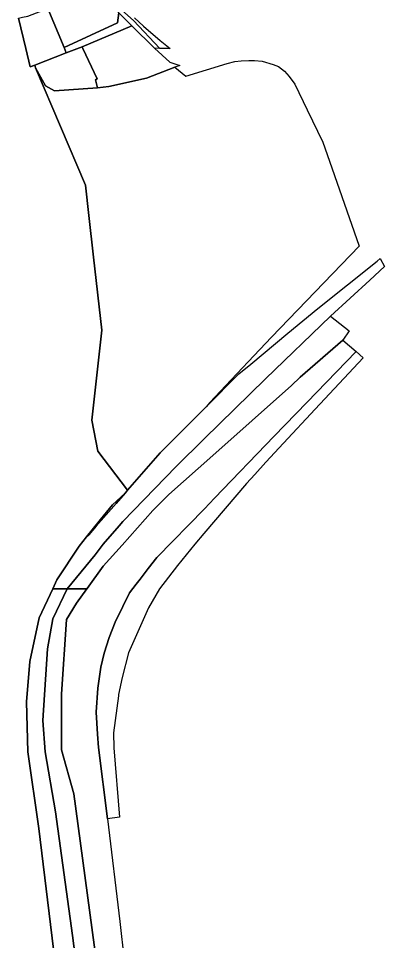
# Model space of a CAD drawing. Header units: feet. Extents: x 197796 to 199821, y 552499 to 555392.
# Drawn here: x 199666.8 to 199802.3, y 553375.1 to 553716.9 of the extents above; entities that cross this region are included whole.
import ezdxf

# ---------------------------------------------------------------- set-up
doc = ezdxf.new("R2010")
doc.units = ezdxf.units.FT
doc.header["$MEASUREMENT"] = 0
doc.layers.add('wipco_지적', color=20, linetype='CONTINUOUS')

msp = doc.modelspace()

# ---------------------------------------------------------------- linework, layer by layer
at = {"layer": 'wipco_지적', "color": 20}
for points in [[(199693.86, 553726.96), (199699.02, 553723.53), (199702.91, 553720.12), (199703.95, 553719.02), (199703.46, 553715.3), (199683.63, 553706.12), (199677.66, 553720.63), (199684.8, 553723.21), (199693.86, 553726.96)], [(199668.25, 553717.34), (199670.26, 553717.78), (199677.66, 553720.63), (199683.63, 553706.12), (199684.42, 553704.14), (199672.78, 553699.65), (199671.09, 553699.06), (199669.48, 553705.76), (199666.76, 553717.08), (199668.25, 553717.34)], [(199708.74, 553714.2), (199690.35, 553706.36), (199684.42, 553704.14), (199683.63, 553706.12), (199703.46, 553715.3), (199703.95, 553719.02), (199708.74, 553714.2)], [(199708.74, 553714.2), (199717.17, 553705.89), (199722.82, 553700.73), (199726.5, 553699.55), (199724.72, 553698.87), (199714.13, 553694.84), (199700.29, 553691.67), (199696.09, 553691.28), (199695.26, 553694.25), (199695.93, 553694.62), (199690.64, 553705.76), (199690.35, 553706.36), (199708.74, 553714.2)], [(199684.42, 553704.14), (199690.35, 553706.36), (199690.64, 553705.76), (199695.93, 553694.62), (199695.26, 553694.25), (199696.09, 553691.28), (199680.08, 553690.07), (199676.77, 553692.01), (199673.06, 553698.67), (199672.78, 553699.65), (199684.42, 553704.14)], [(199724.72, 553698.87), (199728.77, 553695.52), (199744, 553700.22), (199746.92, 553700.94), (199749.28, 553701.26), (199752.09, 553701.41), (199754.17, 553701.38), (199757, 553701.13), (199761.03, 553699.84), (199763.11, 553699.13), (199765.32, 553697.42), (199767.05, 553695.41), (199769.06, 553692.61), (199773.68, 553683.08), (199779.47, 553671.07), (199781.95, 553664.02), (199792.89, 553632.63), (199779.86, 553619.05), (199760.52, 553598.95), (199751.88, 553589.77), (199745.57, 553583.14), (199737.66, 553574.77), (199736.26, 553573.14), (199719.23, 553556.08), (199707.19, 553542.22), (199696.19, 553556.67), (199693.95, 553568.18), (199697.59, 553601.46), (199694.56, 553628.59), (199692.86, 553643.9), (199691.6, 553655.2), (199673.06, 553698.67), (199676.77, 553692.01), (199680.08, 553690.07), (199696.09, 553691.28), (199700.29, 553691.67), (199714.13, 553694.84), (199724.72, 553698.87)], [(199800.78, 553628.06), (199802.34, 553625.02), (199796.88, 553620.06), (199782.37, 553606.74), (199758.2, 553583.43), (199735.49, 553561.22), (199725.11, 553551.08), (199705.44, 553530.68), (199704.07, 553529.1), (199698.18, 553522.2), (199695.2, 553518.33), (199684.82, 553505.76), (199679.53, 553505.76), (199681.03, 553509.04), (199689.3, 553521.58), (199692.02, 553524.95), (199692.79, 553525.68), (199695.6, 553528.9), (199702.95, 553537.26), (199706.39, 553541.24), (199707.19, 553542.22), (199719.23, 553556.08), (199736.26, 553573.14), (199748.33, 553585.3), (199752.76, 553588.96), (199766.52, 553600.37), (199777.63, 553609.56), (199799.56, 553627.09), (199800.75, 553628.04), (199800.78, 553628.06)], [(199786.87, 553597.84), (199771.14, 553584.04), (199767.84, 553581.05), (199738.8, 553555.04), (199722.49, 553540.66), (199716.57, 553534.68), (199705.13, 553521.83), (199698.18, 553514.11), (199692.15, 553505.88), (199692.06, 553505.76), (199684.82, 553505.76), (199695.2, 553518.33), (199698.18, 553522.2), (199704.07, 553529.1), (199705.44, 553530.68), (199725.11, 553551.08), (199735.49, 553561.22), (199758.2, 553583.43), (199782.37, 553606.74), (199789.2, 553601.3), (199786.87, 553597.84)], [(199791.83, 553593.62), (199794.48, 553591.31), (199776.64, 553572.2), (199764.88, 553559.63), (199758.4, 553552.62), (199754.24, 553548.1), (199751.22, 553544.68), (199735.4, 553526.27), (199732.03, 553522.27), (199725.7, 553514.39), (199719.05, 553505.76), (199714.95, 553498.64), (199707.54, 553482.07), (199705.2, 553472.94), (199703.86, 553466.6), (199703.85, 553466.09), (199702, 553452.41), (199702.06, 553446.81), (199704.23, 553421.2), (199699.74, 553420.5), (199696.44, 553446.92), (199695.99, 553451.88), (199695.59, 553460.11), (199696.1, 553468.93), (199697.31, 553476.7), (199698.45, 553481.95), (199700.41, 553487.69), (199702.57, 553493.36), (199705.37, 553499.23), (199707.88, 553504.27), (199710.41, 553507.46), (199711.81, 553509.32), (199714.81, 553513.24), (199718.06, 553517.29), (199735.6, 553535.33), (199739.37, 553539.35), (199761.45, 553562.22), (199773.54, 553574.67), (199791.83, 553593.62)], [(199706.39, 553541.24), (199702.95, 553537.26), (199695.6, 553528.9), (199692.79, 553525.68), (199692.02, 553524.95), (199697.1, 553531.45), (199701.64, 553536.86), (199706.39, 553541.24)], [(199684.82, 553505.76), (199679.46, 553494.61), (199677.53, 553483.56), (199675.82, 553456.97), (199676.61, 553445.33), (199680.47, 553423.16), (199686.81, 553377.38), (199696.01, 553305.76), (199687.74, 553305.76), (199684.83, 553332.86), (199683.2, 553345.25), (199679.69, 553372.29), (199674.34, 553417.01), (199670.21, 553445.31), (199669.79, 553463.9), (199671.03, 553478.78), (199674.45, 553495), (199679.53, 553505.76), (199684.82, 553505.76)], [(199684.82, 553505.76), (199692.06, 553505.76), (199688.26, 553500.4), (199684.55, 553494.34), (199682.65, 553466.71), (199682.69, 553446.05), (199687.26, 553429.77), (199695.62, 553367.5), (199700.82, 553330.22), (199703.8, 553310.64), (199704.63, 553305.76), (199696.01, 553305.76), (199686.81, 553377.38), (199680.47, 553423.16), (199676.61, 553445.33), (199675.82, 553456.97), (199677.53, 553483.56), (199679.46, 553494.61), (199684.82, 553505.76)]]:
    msp.add_lwpolyline(points, close=True, dxfattribs=at)
for points in [[(199709.78, 553717.19), (199713.05, 553714.1), (199719.29, 553708.72), (199723, 553705.76), (199719.14, 553705.76), (199709.38, 553716.1), (199702.79, 553721.92)], [(199702.79, 553721.92), (199709.38, 553716.1), (199719.14, 553705.76), (199717.17, 553705.89), (199708.74, 553714.2), (199703.95, 553719.02)], [(199666.76, 553717.08), (199669.48, 553705.76), (199671.09, 553699.06), (199672.78, 553699.65), (199673.06, 553698.67), (199691.6, 553655.2), (199692.86, 553643.9), (199694.56, 553628.59), (199697.59, 553601.46), (199693.95, 553568.18), (199696.19, 553556.67), (199707.19, 553542.22), (199706.39, 553541.24), (199701.64, 553536.86), (199697.1, 553531.45), (199692.02, 553524.95), (199689.3, 553521.58), (199681.03, 553509.04), (199679.53, 553505.76), (199674.45, 553495), (199671.03, 553478.78), (199669.79, 553463.9), (199670.21, 553445.31), (199674.34, 553417.01), (199679.69, 553372.29)], [(199695.62, 553367.5), (199687.26, 553429.77), (199682.69, 553446.05), (199682.65, 553466.71), (199684.55, 553494.34), (199688.26, 553500.4), (199692.06, 553505.76), (199692.15, 553505.88), (199698.18, 553514.11), (199705.13, 553521.83), (199716.57, 553534.68), (199722.49, 553540.66), (199738.8, 553555.04), (199767.84, 553581.05), (199771.14, 553584.04), (199786.87, 553597.84), (199791.83, 553593.62), (199791.83, 553593.62), (199773.54, 553574.67), (199761.45, 553562.22), (199739.37, 553539.35), (199735.6, 553535.33), (199718.06, 553517.29), (199714.81, 553513.24), (199711.81, 553509.32), (199710.41, 553507.46), (199707.88, 553504.27), (199705.37, 553499.23), (199702.57, 553493.36), (199700.41, 553487.69), (199698.45, 553481.95), (199697.31, 553476.7), (199696.1, 553468.93), (199695.59, 553460.11), (199695.99, 553451.88), (199696.44, 553446.92), (199699.74, 553420.5), (199704.31, 553382.56), (199707.56, 553353.88)]]:
    msp.add_lwpolyline(points, dxfattribs=at)

doc.saveas('drawing.dxf')
